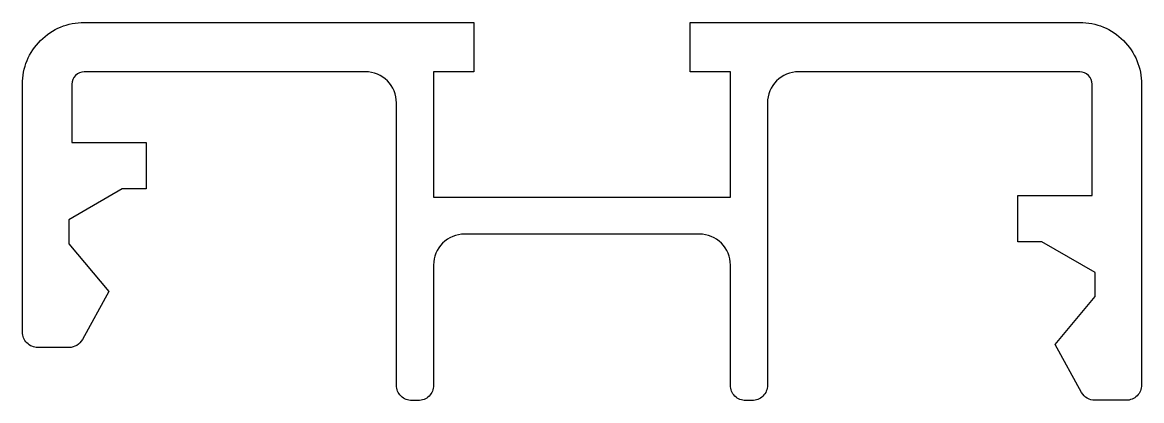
# Model space of a CAD drawing. Extents: x 6624.7 to 6660.9, y -6623 to -6610.8.
import ezdxf

# ---------------------------------------------------------------- set-up
doc = ezdxf.new("R2010")
doc.units = 0
doc.layers.get('0').update_dxf_attribs({"linetype": 'CONTINUOUS'})

msp = doc.modelspace()

# ---------------------------------------------------------------- linework, layer by layer
at = {"color": 0}
msp.add_lwpolyline([(6658.938, -6622.735), (6658.08, -6621.185), (6659.38, -6619.636), (6659.38, -6618.859), (6657.655, -6617.863), (6656.88, -6617.863), (6656.88, -6616.363), (6659.28, -6616.363), (6659.28, -6612.767, 0.414214), (6658.88, -6612.367), (6649.78, -6612.367, 0.414214), (6648.78, -6613.367), (6648.78, -6622.503, -0.414214), (6648.28, -6623.003), (6648.08, -6623.003, -0.414214), (6647.58, -6622.503), (6647.58, -6618.617, 0.414214), (6646.58, -6617.617), (6638.98, -6617.617, 0.414214), (6637.98, -6618.617), (6637.98, -6622.503, -0.414214), (6637.48, -6623.003), (6637.28, -6623.003, -0.414214), (6636.78, -6622.503), (6636.78, -6613.367, 0.414214), (6635.78, -6612.367), (6626.68, -6612.367, 0.414214), (6626.28, -6612.767), (6626.28, -6614.654), (6628.68, -6614.654), (6628.68, -6616.154), (6627.906, -6616.154), (6626.18, -6617.15), (6626.18, -6617.927), (6627.48, -6619.476), (6626.623, -6621.026, -0.272896), (6626.186, -6621.284), (6625.18, -6621.284, -0.414214), (6624.68, -6620.784), (6624.68, -6612.767, -0.414214), (6626.68, -6610.767), (6639.28, -6610.767), (6639.28, -6612.367), (6637.98, -6612.367), (6637.98, -6616.417), (6647.58, -6616.417), (6647.58, -6612.367), (6646.28, -6612.367), (6646.28, -6610.767), (6658.88, -6610.767, -0.414214), (6660.88, -6612.767), (6660.88, -6622.493, -0.414214), (6660.38, -6622.993), (6659.375, -6622.993, -0.272896)], format="xyb", close=True, dxfattribs=at)

doc.saveas('drawing.dxf')
